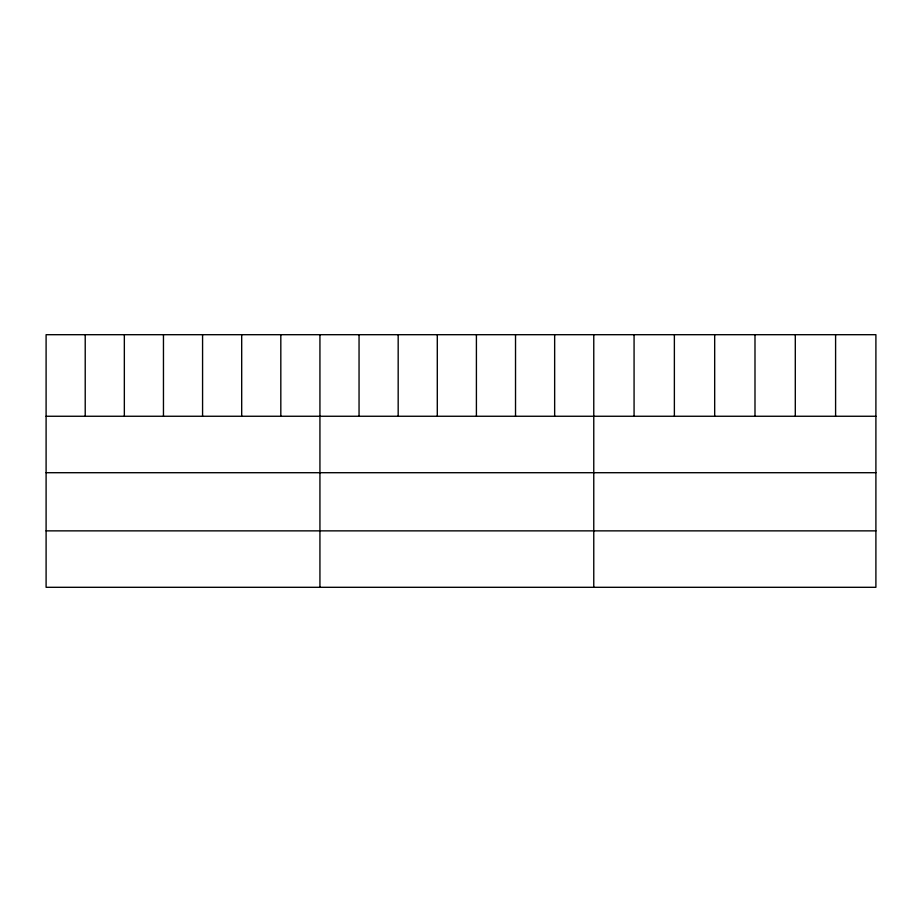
<?xml version="1.0" encoding="UTF-8"?>
<svg xmlns="http://www.w3.org/2000/svg" width="922" height="922" viewBox="0 0 922 922"><rect width="100%" height="100%" fill="white"/><g stroke="black" fill="none" stroke-linecap="round" stroke-linejoin="round"><path stroke-width="1.38" d="M875.9 416.26L875.9 587.302L46.1 587.302L46.1 334.698L875.9 334.698L875.9 416.26L46.1 416.26M46.1 472.709L875.9 472.709M46.1 530.865L875.9 530.865M835.597 334.698L835.597 416.26M795.294 334.698L795.294 416.26M754.991 334.698L754.991 416.26M714.677 334.698L714.677 416.26M674.374 334.698L674.374 416.26M634.071 334.698L634.071 416.26M593.768 334.698L593.768 587.302M554.652 334.698L554.652 416.26M515.525 334.698L515.525 416.26M476.409 334.698L476.409 416.26M437.293 334.698L437.293 416.26M398.177 334.698L398.177 416.26M359.05 334.698L359.05 416.26M319.934 334.698L319.934 587.302M280.818 334.698L280.818 416.26M241.691 334.698L241.691 416.26M202.575 334.698L202.575 416.26M163.459 334.698L163.459 416.26M124.343 334.698L124.343 416.26M85.216 334.698L85.216 416.26"/></g></svg>
